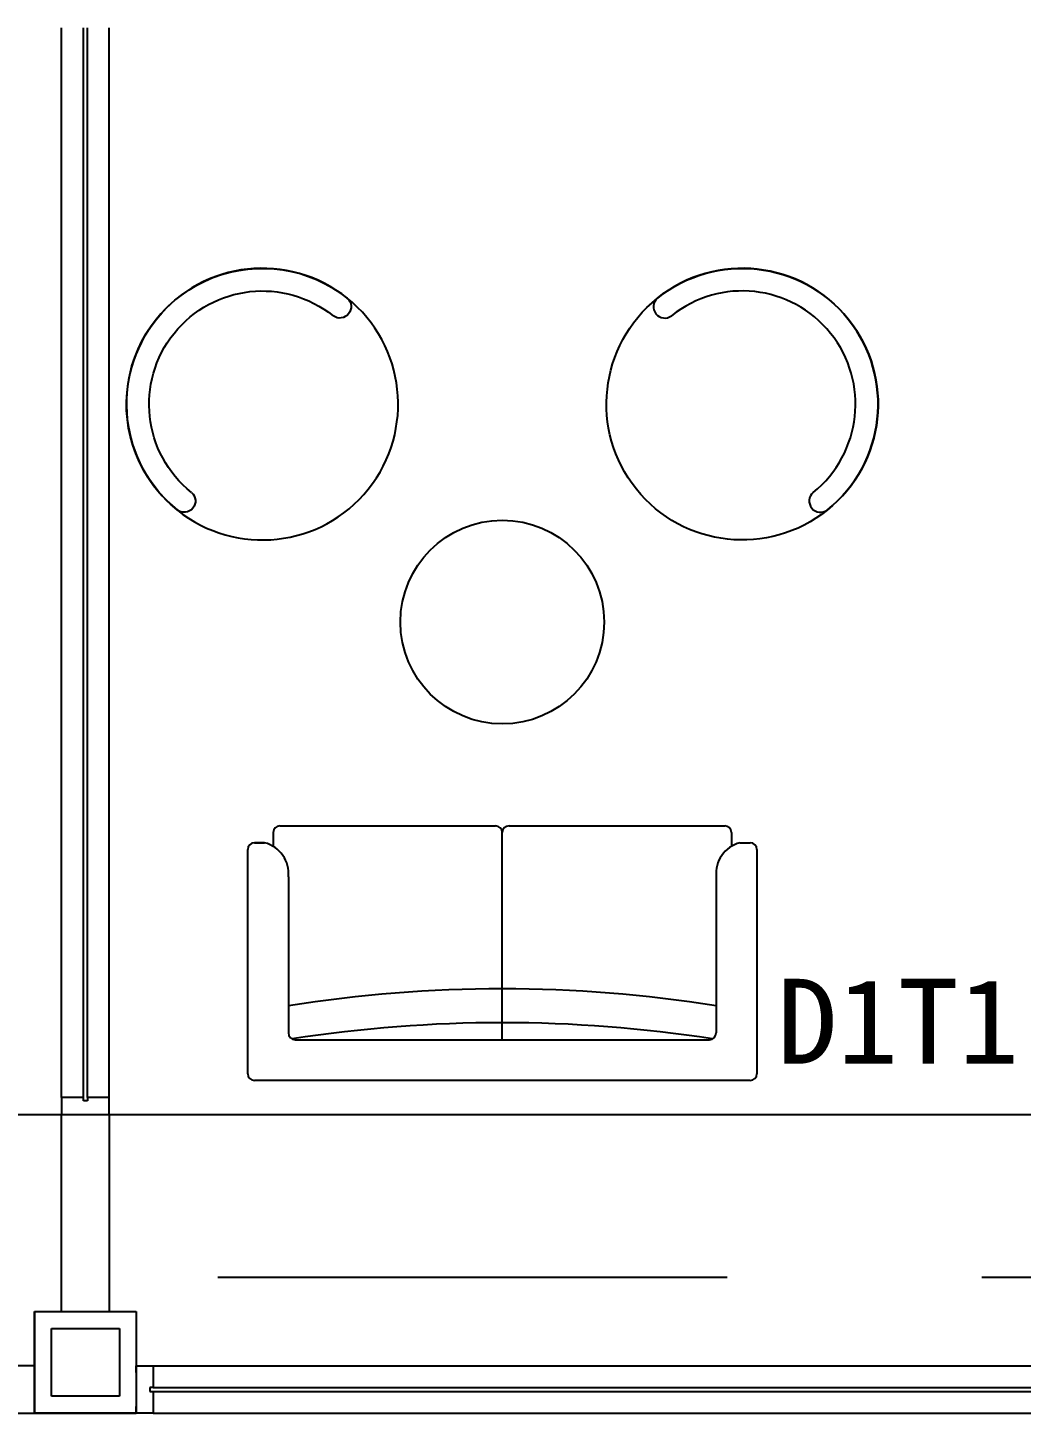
# Model space of a CAD drawing. Header units: millimetres. Extents: x 526420 to 928802, y 401925 to 509768.
# Drawn here: x 904762 to 907689, y 415979 to 420059 of the extents above; entities that cross this region are included whole.
import ezdxf

# ---------------------------------------------------------------- set-up
doc = ezdxf.new("R2010")
doc.units = ezdxf.units.MM
doc.header["$LTSCALE"] = 3000
doc.header["$MEASUREMENT"] = 0
doc.linetypes.add('DASHED2', pattern=[0.375, 0.25, -0.125])
for name, color, linetype in [('D-GJG', 7, 'CONTINUOUS'), ('D-WALL', 7, 'CONTINUOUS'), ('P-FURNI-A', 7, 'CONTINUOUS'), ('P-FURNI-I', 7, 'CONTINUOUS')]:
    doc.layers.add(name, color=color, linetype=linetype)
doc.styles.get("Standard").update_dxf_attribs({"font": 'romans.shx', "width": 0.65, "bigfont": 'hzfs1.shx'})

msp = doc.modelspace()

# ---------------------------------------------------------------- linework, layer by layer
at = {"layer": 'D-GJG', "color": 0, "ltscale": 2}
for p, q in [((904862.2, 416909), (904862.2, 420059.1)), ((904926.2, 416909), (904926.2, 420059.1)), ((904938.2, 416909), (904938.2, 420059.1)), ((905002.2, 416909), (905002.3, 420059.1)), ((904926.2, 416909), (904862.2, 416909)), ((904862.2, 416909), (904862.2, 416859)), ((904926.2, 416899), (904926.2, 416909)), ((904938.2, 416899), (904926.2, 416899)), ((905002.2, 416909), (904938.2, 416909)), ((904938.2, 416909), (904938.2, 416899)), ((905002.2, 416859), (905002.2, 416909)), ((904862.2, 416859), (904882.2, 416859)), ((904982.2, 416859), (905002.2, 416859)), ((904782.2, 416119.1), (904732.2, 416119.1)), ((904782.2, 416099), (904782.2, 416119.1)), ((905082.2, 416099.1), (905082.2, 416119.1)), ((905082.2, 416119.1), (905132.2, 416119.1)), ((905132.2, 416119.1), (908732.2, 416119.2)), ((905132.2, 416119.1), (905132.2, 416055.1)), ((905132.2, 416055.1), (905122.2, 416055.1)), ((905122.2, 416055.1), (905122.2, 416043.1)), ((905122.2, 416043.1), (905132.2, 416043.1)), ((905132.2, 416055.1), (908732.2, 416055.1)), ((905132.2, 416043.1), (905132.2, 415979.1)), ((905132.2, 416043.1), (908732.2, 416043.1)), ((904782.2, 415979.1), (904782.2, 415999.1)), ((905082.2, 415979.1), (905082.2, 415999.1)), ((904732.2, 415979.1), (904782.2, 415979.1)), ((905132.2, 415979.1), (905082.2, 415979.1)), ((905132.2, 415979.1), (908732.2, 415979.2))]:
    msp.add_line(p, q, dxfattribs=at)
at = {"layer": 'D-WALL', "color": 0, "ltscale": 100}
for p, q in [((904862.2, 416279.1), (904862.2, 416859)), ((904862.2, 416859), (905002.2, 416859)), ((905002.2, 416859), (905002.2, 416279.1)), ((904782.2, 416279.1), (905082.2, 416279.1)), ((904782.2, 416279.1), (904782.2, 415979.1)), ((904782.2, 416279.1), (905082.2, 416279.1)), ((904782.2, 415979.1), (904782.2, 416279.1)), ((905082.2, 416279.1), (905082.2, 415979.1)), ((905082.2, 416279.1), (905082.2, 415979.1)), ((904832.2, 416229.1), (905032.2, 416229.1)), ((904832.2, 416029.1), (904832.2, 416229.1)), ((905032.2, 416229.1), (905032.2, 416029.1)), ((905032.2, 416029.1), (904832.2, 416029.1)), ((904782.2, 415979.1), (905082.2, 415979.1)), ((905082.2, 415979.1), (904782.2, 415979.1))]:
    msp.add_line(p, q, dxfattribs=at)
at = {"layer": 'P-FURNI-A', "color": 0, "ltscale": 100}
for p, q in [((893002.2, 416859), (904862.2, 416859)), ((905002.2, 416859), (913572.2, 416859.1))]:
    msp.add_line(p, q, dxfattribs=at)
at = {"layer": 'P-FURNI-I', "color": 0}
for p, q in [((905485.2, 417689), (905485.2, 417648.7)), ((905505.2, 417709), (906140.2, 417709)), ((906160.2, 417079), (906160.2, 417689)), ((906180.2, 417709), (906815.2, 417709)), ((906835.2, 417689), (906835.2, 417648.7)), ((905410.2, 416979), (905410.2, 417639)), ((905430.2, 417659), (905460.2, 417659)), ((905460.2, 417659), (905430.2, 417659)), ((906860.2, 417659), (906890.2, 417659)), ((906910.2, 417639), (906910.2, 416979)), ((905530.2, 417559), (905530.2, 417099)), ((906790.2, 417559), (906790.2, 417099)), ((905550.2, 417079), (906770.2, 417079)), ((906890.2, 416959), (905430.2, 416959))]:
    msp.add_line(p, q, dxfattribs=at)
at = {"layer": 'P-FURNI-I', "color": 0, "linetype": 'DASHED2', "ltscale": 2}
msp.add_line((913572.2, 416379.1), (905002.2, 416379), dxfattribs=at)
at = {"layer": 'P-FURNI-I', "color": 0, "ltscale": 2}
msp.add_circle((906160.2, 418309), 300, dxfattribs=at)
at = {"layer": 'P-FURNI-I', "color": 0}
for centre, radius, start, end in [((905505.2, 417689), 20, 90, 180), ((906140.2, 417689), 20, 0, 90), ((906180.2, 417689), 20, 90, 180), ((906815.2, 417689), 20, 0, 90), ((905430.2, 417639), 20, 90, 180), ((905437.2, 417568.4), 93.5, 354.2208, 75.7633), ((906883.2, 417568.4), 93.5, 104.2367, 185.7792), ((906890.2, 417639), 20, 0, 90), ((906160.2, 413235), 3994, 80.9245, 99.0755), ((905550.2, 417099), 20, 180, 270), ((906160.2, 413086.9), 4042.2, 81.1873, 98.8127), ((906770.2, 417099), 20, 270, 0), ((905430.2, 416979), 20, 180, 270), ((906890.2, 416979), 20, 270, 0)]:
    msp.add_arc(centre, radius, start, end, dxfattribs=at)
at = {"layer": 'P-FURNI-I', "color": 0, "ltscale": 5, "extrusion": (0, 0, -1)}
for centre, major_axis, start_param, end_param in [((905453.3, 418950.6), (-312.1, 250.2), 4.712148, 7.853741), ((905453.3, 418950.6), (-312.3, 250), -1.57015, 4.713035), ((905453.3, 418950.6), (-260, 208.6), 4.711934, 7.853526), ((905681.5, 419237.6), (-27.7, 18.6), 1.699493, 4.752358), ((905222.8, 418665.4), (-27.7, 18.6), 1.699493, 4.752358)]:
    msp.add_ellipse(centre, major_axis=major_axis, ratio=1, start_param=start_param, end_param=end_param, dxfattribs=at)
at = {"layer": 'P-FURNI-I', "color": 0, "ltscale": 5}
for centre, major_axis, start_param, end_param in [((906867.1, 418950.6), (312.9, 249.1), -1.567512583456114, 4.715672723723472), ((906867.1, 418950.6), (312.3, 249.9), -1.57013, 1.571462), ((906867.1, 418950.6), (260, 208.6), 4.712006, 7.853598), ((906638.9, 419237.6), (23.6, 23.6), 1.505397, 4.558262), ((907097.6, 418665.4), (27.8, 18.4), 1.706374, 4.759239)]:
    msp.add_ellipse(centre, major_axis=major_axis, ratio=1, start_param=start_param, end_param=end_param, dxfattribs=at)

# ---------------------------------------------------------------- texts
at = {"layer": 'P-FURNI-I', "color": 6, "ltscale": 0.7, "insert": (906968.7, 417258.5), "char_height": 250, "width": 339.372, "attachment_point": 1}
msp.add_mtext('{\\fKaiTi_GB2312|b0|i0|c134|p49;\\W1.05;\\C3;D1T1}', dxfattribs=at)

doc.saveas('drawing.dxf')
